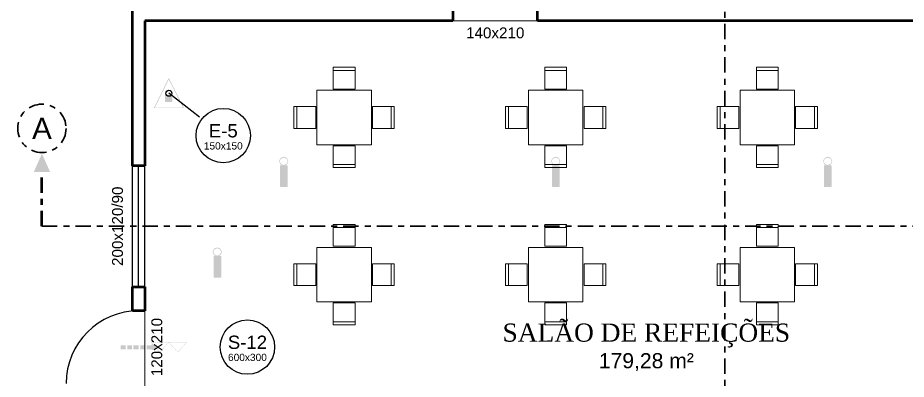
# Model space of a CAD drawing. Header units: metres. Extents: x -2 to 241, y -44 to 80.
# Drawn here: x -1.9 to 12.8, y 5.07 to 11.05 of the extents above; entities that cross this region are included whole.
import ezdxf
from ezdxf.enums import TextEntityAlignment as Align

# ---------------------------------------------------------------- set-up
doc = ezdxf.new("R2010")
doc.units = ezdxf.units.M
doc.header["$LTSCALE"] = 0.1
doc.linetypes.add('DASHDOT', pattern=[3.556, 2.54, -0.508, 0, -0.508])
for name, color, linetype, lineweight in [('AMBIENTES', 8, 'Continuous', 13), ('CORTES', 7, 'DASHDOT', 30), ('ILUMINACAO', 5, 'Continuous', 25), ('INC_EXT', 1, 'Continuous', 25), ('JANELAS', 7, 'Continuous', 25), ('MOBILIARIO', 7, 'Continuous', 13), ('PAREDE', 7, 'Continuous', 50), ('PASSIVOS', 30, 'Continuous', 25), ('PORTAS', 7, 'Continuous', 25), ('ROTAS', 3, 'Continuous', 35), ('ROTULOS', 7, 'Continuous', 13), ('SINAL_EQUIPAMENTOS', 1, 'Continuous', 25), ('SINALIZACAO', 3, 'Continuous', 25), ('TEXTOS', 7, 'Continuous', 13)]:
    doc.layers.add(name, color=color, linetype=linetype, lineweight=lineweight)
doc.styles.add('COSCIP-AMBIENTE', font='times.ttf')
doc.styles.add('COSCIP-TEXTO', font='arial.ttf')

# ---------------------------------------------------------------- blocks, each defined once
blk = doc.blocks.new('EXTINTOR_PQS_ABC')
h = blk.add_hatch(color=256)
h.dxf.hatch_style = 1
h.paths.add_polyline_path([(-0.0118, 0.4919), (0.0099, 0.4919), (0.0123, 0.4772), (0.0195, 0.4723), (0.0212, 0.4567), (0.0293, 0.4527), (0.0312, 0.438), (0.0394, 0.4331), (0.0421, 0.4184), (0.0491, 0.4136), (0.0512, 0.3989), (0.0586, 0.394), (0.0603, 0.3776), (0.0677, 0.3755), (0.0701, 0.3597), (0.0785, 0.3548), (0.0813, 0.3401), (0.0882, 0.3352), (0.0902, 0.3206), (0.0978, 0.3157), (0.0995, 0.2991), (0.1068, 0.2973), (0.11, 0.2814), (0.1177, 0.2765), (0.1204, 0.2618), (0.1274, 0.2569), (0.1293, 0.2423), (0.1369, 0.2374), (0.1386, 0.221), (0.1469, 0.2178), (0.1493, 0.2031), (0.1558, 0.2), (0.1595, 0.1835), (0.1665, 0.1786), (0.1681, 0.164), (0.1761, 0.1591), (0.1778, 0.1419), (0.1861, 0.1395), (0.1886, 0.1248), (0.1949, 0.1217), (0.1987, 0.1052), (0.2056, 0.1003), (0.2074, 0.0856), (0.2153, 0.0808), (0.2169, 0.0655), (0.2253, 0.0612), (0.2281, 0.0465), (0.2351, 0.0416), (0.2377, 0.0269), (0.2447, 0.022), (0.2463, 0.0068), (0.2536, 0.0042), (0.2561, -0.0065), (0.2621, -0.0098), (0.2659, -0.0229), (0.2732, -0.0256), (0.2757, -0.0426), (0.2823, -0.0465), (0.2854, -0.0627), (0.2928, -0.0706), (0.2952, -0.0822), (0.302, -0.0856), (0.305, -0.1011), (0.3124, -0.1037), (0.3148, -0.1209), (0.3216, -0.1248), (0.324, -0.1395), (0.3334, -0.1517), (0.3344, -0.1603), (0.3415, -0.164), (0.3442, -0.1794), (0.3515, -0.1823), (0.3535, -0.1982), (0.3603, -0.2031), (0.3637, -0.2195), (0.3726, -0.23), (0.3735, -0.2385), (0.3809, -0.2416), (0.3833, -0.2577), (0.3907, -0.2606), (0.3927, -0.2765), (0.3993, -0.2814), (0.4052, -0.3034), (0.4118, -0.3083), (0.4127, -0.3166), (0.42, -0.3199), (0.4225, -0.336), (0.4298, -0.3392), (0.4323, -0.356), (0.4383, -0.3597), (0.4413, -0.3744), (0.4445, -0.3818), (0.451, -0.3866), (0.4518, -0.3949), (0.4592, -0.3977), (0.4613, -0.4136), (0.469, -0.4179), (0.4714, -0.4344), (0.4769, -0.438), (0.4812, -0.4544), (0.4867, -0.4576), (0.4902, -0.4649), (0.491, -0.4731), (0.4983, -0.4756), (0.5, -0.4919), (-0.5, -0.4919), (-0.4976, -0.4748), (-0.4896, -0.4723), (-0.4858, -0.4576), (-0.4799, -0.4527), (-0.4767, -0.438), (-0.4707, -0.4345), (-0.4682, -0.4237), (-0.462, -0.4209), (-0.4585, -0.4042), (-0.4524, -0.4013), (-0.4499, -0.3866), (-0.4462, -0.3785), (-0.4413, -0.3759), (-0.437, -0.3597), (-0.4315, -0.3563), (-0.4291, -0.3455), (-0.4225, -0.3426), (-0.4204, -0.3279), (-0.4138, -0.323), (-0.4108, -0.3083), (-0.4071, -0.2999), (-0.4022, -0.2975), (-0.3982, -0.2814), (-0.3924, -0.278), (-0.3899, -0.2672), (-0.3834, -0.2643), (-0.3813, -0.2496), (-0.3753, -0.2452), (-0.3723, -0.2374), (-0.3704, -0.2218), (-0.363, -0.2185), (-0.3606, -0.2022), (-0.3532, -0.1992), (-0.3508, -0.1878), (-0.3428, -0.1786), (-0.3402, -0.164), (-0.3337, -0.1601), (-0.3312, -0.1432), (-0.3239, -0.1402), (-0.3214, -0.1244), (-0.3141, -0.121), (-0.3096, -0.1052), (-0.3037, -0.1003), (-0.3005, -0.0856), (-0.2945, -0.0818), (-0.2921, -0.0649), (-0.2847, -0.062), (-0.2822, -0.0465), (-0.2749, -0.043), (-0.2739, -0.0343), (-0.2651, -0.0236), (-0.262, -0.0098), (-0.2554, -0.0059), (-0.2536, 0.0122), (-0.2465, 0.0147), (-0.2431, 0.0326), (-0.2357, 0.0343), (-0.2337, 0.0514), (-0.226, 0.0538), (-0.224, 0.071), (-0.217, 0.0734), (-0.2144, 0.0905), (-0.2074, 0.093), (-0.2046, 0.1101), (-0.1965, 0.1126), (-0.1945, 0.1297), (-0.1868, 0.132), (-0.1848, 0.1493), (-0.1779, 0.1517), (-0.1753, 0.1688), (-0.1677, 0.1713), (-0.1648, 0.1891), (-0.1573, 0.1909), (-0.1553, 0.208), (-0.1477, 0.2104), (-0.1457, 0.2276), (-0.1388, 0.23), (-0.1365, 0.2472), (-0.1306, 0.2514), (-0.1257, 0.2686), (-0.1186, 0.2716), (-0.1168, 0.2863), (-0.1093, 0.2912), (-0.1072, 0.3059), (-0.1012, 0.3109), (-0.0963, 0.3277), (-0.0908, 0.3304), (-0.0877, 0.345), (-0.0796, 0.3499), (-0.0777, 0.3646), (-0.0707, 0.3695), (-0.0681, 0.3842), (-0.062, 0.3892), (-0.0571, 0.4059), (-0.0515, 0.4087), (-0.0485, 0.4233), (-0.0404, 0.4282), (-0.0385, 0.4429), (-0.0312, 0.4478), (-0.029, 0.4625), (-0.0254, 0.4698), (-0.0204, 0.473), (-0.018, 0.4841), (-0.0119, 0.487)])
h.paths.add_polyline_path([(-0.0082, 0.4529), (-0.0105, 0.4356), (-0.018, 0.4335), (-0.0201, 0.416), (-0.0278, 0.4126), (-0.0296, 0.3964), (-0.0369, 0.394), (-0.04, 0.3762), (-0.0475, 0.3744), (-0.0495, 0.3573), (-0.0571, 0.3549), (-0.0592, 0.3377), (-0.0663, 0.3352), (-0.0687, 0.3181), (-0.0763, 0.3157), (-0.0787, 0.2985), (-0.0868, 0.2961), (-0.0888, 0.279), (-0.0963, 0.2767), (-0.0983, 0.2594), (-0.1055, 0.2569), (-0.1078, 0.2398), (-0.1136, 0.2374), (-0.1171, 0.2202), (-0.1255, 0.2153), (-0.1272, 0.2007), (-0.1344, 0.1958), (-0.1368, 0.1811), (-0.1429, 0.1762), (-0.1464, 0.1615), (-0.1535, 0.1566), (-0.1575, 0.1402), (-0.1647, 0.137), (-0.1664, 0.1224), (-0.1738, 0.1175), (-0.1759, 0.1028), (-0.1822, 0.0979), (-0.1868, 0.0812), (-0.193, 0.0783), (-0.1955, 0.0636), (-0.2037, 0.0587), (-0.2055, 0.044), (-0.2124, 0.0392), (-0.215, 0.0245), (-0.2213, 0.0196), (-0.2247, 0.0049), (-0.2323, 0), (-0.2358, -0.0192), (-0.2431, -0.0233), (-0.2456, -0.0392), (-0.2532, -0.044), (-0.2554, -0.0612), (-0.2627, -0.063), (-0.2651, -0.0797), (-0.2725, -0.0821), (-0.2768, -0.0979), (-0.2828, -0.1028), (-0.2848, -0.1175), (-0.2921, -0.1217), (-0.2945, -0.1392), (-0.3018, -0.1413), (-0.3043, -0.1575), (-0.3116, -0.1605), (-0.3148, -0.1762), (-0.3219, -0.1811), (-0.3239, -0.1969), (-0.3312, -0.2001), (-0.3337, -0.2176), (-0.341, -0.2196), (-0.3434, -0.2354), (-0.3508, -0.2386), (-0.3531, -0.2569), (-0.3606, -0.2593), (-0.3624, -0.2765), (-0.369, -0.279), (-0.3728, -0.2973), (-0.3792, -0.2985), (-0.3819, -0.3157), (-0.39, -0.3181), (-0.392, -0.3352), (-0.3993, -0.3377), (-0.4015, -0.3548), (-0.408, -0.3573), (-0.412, -0.3756), (-0.4193, -0.3785), (-0.4211, -0.394), (-0.4292, -0.3964), (-0.4311, -0.4136), (-0.4385, -0.416), (-0.4407, -0.4331), (-0.4473, -0.4356), (-0.4511, -0.4539), (-0.4585, -0.4566), (-0.4598, -0.4723), (-0.456, -0.4746), (0.4592, -0.4743), (0.4614, -0.4698), (0.4592, -0.4539), (0.4539, -0.4503), (0.4494, -0.4343), (0.4424, -0.4307), (0.4396, -0.4152), (0.4323, -0.4132), (0.4301, -0.3964), (0.4225, -0.3928), (0.4205, -0.3768), (0.4137, -0.372), (0.4102, -0.3562), (0.4029, -0.3534), (0.4005, -0.3371), (0.3931, -0.3351), (0.3907, -0.3175), (0.3833, -0.3139), (0.3814, -0.2985), (0.3752, -0.2936), (0.3711, -0.2779), (0.3637, -0.275), (0.3613, -0.2587), (0.354, -0.2568), (0.3515, -0.2391), (0.3442, -0.235), (0.3422, -0.2202), (0.3354, -0.2153), (0.3319, -0.1998), (0.3246, -0.1976), (0.3221, -0.1805), (0.3148, -0.1785), (0.3124, -0.1609), (0.305, -0.1567), (0.3031, -0.1419), (0.296, -0.137), (0.2928, -0.1215), (0.2854, -0.1193), (0.283, -0.1022), (0.2757, -0.1002), (0.2735, -0.0832), (0.2667, -0.0783), (0.2634, -0.0623), (0.2571, -0.0587), (0.2536, -0.0433), (0.2463, -0.0414), (0.2441, -0.0245), (0.2365, -0.0218), (0.2341, -0.007), (0.2263, -0.0049), (0.2243, 0.0122), (0.2162, 0.0147), (0.2132, 0.0318), (0.2062, 0.0343), (0.2031, 0.0514), (0.1966, 0.0538), (0.1942, 0.071), (0.1871, 0.0734), (0.1851, 0.0905), (0.1778, 0.092), (0.174, 0.1101), (0.1671, 0.1126), (0.1639, 0.1297), (0.1575, 0.1321), (0.1558, 0.149), (0.148, 0.1517), (0.1459, 0.1688), (0.1378, 0.1713), (0.136, 0.186), (0.1279, 0.1909), (0.1247, 0.208), (0.1183, 0.2104), (0.1166, 0.2267), (0.1087, 0.23), (0.1062, 0.2472), (0.0986, 0.2496), (0.0968, 0.2643), (0.0888, 0.2692), (0.0858, 0.2863), (0.0792, 0.2888), (0.0775, 0.3059), (0.0701, 0.3076), (0.0677, 0.3244), (0.0594, 0.3279), (0.0575, 0.3426), (0.0496, 0.3475), (0.0465, 0.3646), (0.0401, 0.3671), (0.0383, 0.3837), (0.0303, 0.3866), (0.0285, 0.4019), (0.0212, 0.4049), (0.017, 0.4233), (0.0105, 0.4258), (0.0077, 0.4429), (0.0016, 0.4442), (-0.0009, 0.4533)], flags=16)
h.paths.add_polyline_path([(-0.1254, -0.044), (0.1082, -0.044), (0.1093, -0.0523), (0.1152, -0.0563), (0.116, -0.0661), (0.116, -0.2643), (0.1147, -0.2741), (0.1082, -0.279), (0.1069, -0.2863), (-0.1134, -0.2869), (-0.1169, -0.2863), (-0.1183, -0.2811), (-0.1257, -0.2787), (-0.1272, -0.0563)])
blk = doc.blocks.new('BARRA_ANTIPANICO')
h = blk.add_hatch(color=256)
h.dxf.hatch_style = 1
h.paths.add_polyline_path([(-0.4913, 0.1424), (-0.0175, 0.1425), (-0.0131, 0.1424), (-0.0126, 0.1405), (-0.0099, 0.1404), (0.0063, 0.1405), (0.0067, 0.1424), (0.0084, 0.1425), (0.4802, 0.1425), (0.4856, 0.1424), (0.4861, 0.1405), (0.4888, 0.1404), (0.4907, 0.1405), (0.4917, 0.143), (0.4946, 0.1432), (0.4958, 0.1424), (0.4963, 0.1395), (0.4997, 0.1386), (0.5, 0.1367), (0.4994, 0.1347), (0.4965, 0.1343), (0.4955, 0.1295), (0.4916, 0.129), (0.4907, 0.1244), (0.4875, 0.1242), (0.4867, 0.1203), (0.4829, 0.1194), (0.4819, 0.1156), (0.4781, 0.1146), (0.4771, 0.1108), (0.4727, 0.1088), (0.4711, 0.1021), (0.4679, 0.1002), (0.4668, 0.0966), (0.4632, 0.0954), (0.462, 0.0916), (0.4585, 0.0906), (0.4578, 0.0868), (0.4543, 0.0863), (0.4533, 0.0818), (0.4495, 0.0814), (0.4488, 0.0772), (0.4447, 0.0766), (0.444, 0.0724), (0.4399, 0.0717), (0.4393, 0.0676), (0.436, 0.0666), (0.4351, 0.0622), (0.4317, 0.0619), (0.431, 0.058), (0.4268, 0.0571), (0.4262, 0.0532), (0.4223, 0.0523), (0.4215, 0.0484), (0.4179, 0.0474), (0.415, 0.0398), (0.4131, 0.0397), (0.4104, 0.0369), (0.4104, 0.035), (0.4083, 0.0348), (0.4065, 0.0331), (0.4057, 0.0302), (0.4028, 0.0283), (0.4021, 0.0244), (0.3987, 0.024), (0.3978, 0.0197), (0.3939, 0.0191), (0.3929, 0.0147), (0.3891, 0.0143), (0.3881, 0.0099), (0.3843, 0.0094), (0.3837, 0.0053), (0.3795, 0.0044), (0.3785, -0.0001), (0.3747, -0.0005), (0.3743, -0.0043), (0.3709, -0.0053), (0.3705, -0.0091), (0.3665, -0.0101), (0.3651, -0.0148), (0.3622, -0.0153), (0.3603, -0.0187), (0.3572, -0.0197), (0.3572, -0.0216), (0.3555, -0.0237), (0.3526, -0.0245), (0.3502, -0.0312), (0.3463, -0.0331), (0.3456, -0.0369), (0.3416, -0.0379), (0.3412, -0.0417), (0.3378, -0.0427), (0.3373, -0.0466), (0.333, -0.0475), (0.3325, -0.0515), (0.3287, -0.052), (0.3277, -0.0566), (0.3239, -0.057), (0.3234, -0.0609), (0.3191, -0.0618), (0.3181, -0.0662), (0.3142, -0.0667), (0.3139, -0.0705), (0.3105, -0.072), (0.3102, -0.0753), (0.3061, -0.0772), (0.3047, -0.081), (0.3013, -0.082), (0.2999, -0.0858), (0.2966, -0.0868), (0.2946, -0.0935), (0.2907, -0.0954), (0.2901, -0.0993), (0.2859, -0.1002), (0.2854, -0.1041), (0.2812, -0.105), (0.2807, -0.1089), (0.2774, -0.1098), (0.2769, -0.1139), (0.2731, -0.1143), (0.2724, -0.1184), (0.2683, -0.1192), (0.2677, -0.1232), (0.2635, -0.124), (0.2629, -0.128), (0.2587, -0.1289), (0.2577, -0.1335), (0.2544, -0.1338), (0.2536, -0.1376), (0.25, -0.1386), (0.2489, -0.1424), (0.2462, -0.1432), (0.2404, -0.1429), (0.2392, -0.1386), (0.2351, -0.1376), (0.2347, -0.1338), (0.2304, -0.1328), (0.2299, -0.1287), (0.2261, -0.1283), (0.2251, -0.1239), (0.2213, -0.1235), (0.2203, -0.119), (0.2163, -0.1184), (0.2159, -0.1146), (0.2126, -0.1132), (0.2123, -0.1098), (0.2088, -0.1088), (0.2076, -0.105), (0.2032, -0.1031), (0.2028, -0.1002), (0.2011, -0.0984), (0.1991, -0.0983), (0.1971, -0.0916), (0.1927, -0.0897), (0.1917, -0.0858), (0.1879, -0.0849), (0.187, -0.081), (0.1839, -0.0808), (0.183, -0.0762), (0.1796, -0.0753), (0.1793, -0.0715), (0.1752, -0.0709), (0.1745, -0.0667), (0.1704, -0.066), (0.1695, -0.0616), (0.1656, -0.0611), (0.1647, -0.0566), (0.1611, -0.0561), (0.1605, -0.0523), (0.1565, -0.0513), (0.1557, -0.0475), (0.1513, -0.0458), (0.1495, -0.0388), (0.1466, -0.0369), (0.1462, -0.034), (0.1418, -0.0321), (0.1407, -0.0286), (0.1378, -0.0282), (0.1359, -0.0236), (0.133, -0.0233), (0.1321, -0.0187), (0.1282, -0.0183), (0.1273, -0.0148), (0.123, -0.0139), (0.1225, -0.01), (0.1187, -0.0096), (0.1179, -0.0053), (0.1147, -0.0043), (0.1143, -0.0005), (0.11, 0.0004), (0.1096, 0.0043), (0.1052, 0.0053), (0.1048, 0.0091), (0.1004, 0.0106), (0.0986, 0.0177), (0.0956, 0.0186), (0.094, 0.0206), (0.094, 0.0225), (0.0918, 0.0228), (0.0899, 0.0244), (0.0889, 0.0276), (0.086, 0.0283), (0.085, 0.0321), (0.0816, 0.034), (0.0813, 0.0378), (0.0768, 0.0388), (0.0765, 0.0427), (0.0726, 0.043), (0.0717, 0.0475), (0.0678, 0.0479), (0.0671, 0.0523), (0.063, 0.053), (0.0621, 0.0574), (0.058, 0.058), (0.0573, 0.0622), (0.0533, 0.0628), (0.0529, 0.0666), (0.0496, 0.0676), (0.0486, 0.0722), (0.0458, 0.073), (0.0439, 0.0771), (0.0407, 0.0782), (0.0407, 0.0801), (0.0391, 0.0818), (0.0358, 0.0829), (0.0333, 0.0906), (0.0304, 0.0908), (0.0289, 0.0954), (0.0249, 0.0964), (0.0241, 0.1002), (0.0208, 0.1004), (0.0199, 0.1046), (0.0165, 0.106), (0.016, 0.11), (0.0122, 0.1104), (0.0115, 0.1146), (0.0074, 0.1152), (0.0067, 0.1194), (0.0026, 0.12), (0.002, 0.1242), (-0.0025, 0.1251), (-0.0028, 0.128), (-0.0041, 0.129), (-0.007, 0.1282), (-0.0079, 0.1244), (-0.0118, 0.1233), (-0.0119, 0.1203), (-0.0152, 0.1184), (-0.0166, 0.1146), (-0.0197, 0.1136), (-0.0223, 0.1069), (-0.0242, 0.1069), (-0.026, 0.105), (-0.0271, 0.1015), (-0.0306, 0.1002), (-0.0315, 0.0964), (-0.0353, 0.0954), (-0.0357, 0.0916), (-0.0396, 0.0911), (-0.0405, 0.0867), (-0.0447, 0.0858), (-0.0451, 0.082), (-0.0485, 0.081), (-0.0492, 0.0768), (-0.053, 0.0764), (-0.0535, 0.0724), (-0.0578, 0.0715), (-0.0582, 0.0676), (-0.0626, 0.0667), (-0.063, 0.0628), (-0.067, 0.0619), (-0.0676, 0.058), (-0.0712, 0.057), (-0.0723, 0.0532), (-0.0765, 0.0513), (-0.077, 0.0484), (-0.0801, 0.0465), (-0.0824, 0.0398), (-0.0863, 0.0379), (-0.0866, 0.0348), (-0.0904, 0.0337), (-0.0919, 0.0292), (-0.0958, 0.0283), (-0.0962, 0.0244), (-0.1005, 0.0235), (-0.101, 0.0195), (-0.1051, 0.0187), (-0.1058, 0.0145), (-0.1098, 0.0139), (-0.1102, 0.0101), (-0.1136, 0.0091), (-0.1144, 0.0048), (-0.1182, 0.0044), (-0.1192, -0.0001), (-0.1227, -0.0005), (-0.124, -0.0051), (-0.127, -0.0053), (-0.128, -0.0091), (-0.1316, -0.0101), (-0.1328, -0.0139), (-0.137, -0.0158), (-0.1391, -0.0216), (-0.1422, -0.0227), (-0.1432, -0.0266), (-0.1467, -0.0283), (-0.147, -0.0315), (-0.1514, -0.0331), (-0.1518, -0.0369), (-0.1556, -0.0374), (-0.1566, -0.0419), (-0.1604, -0.0423), (-0.1611, -0.0465), (-0.1652, -0.0472), (-0.1662, -0.0516), (-0.1702, -0.0523), (-0.171, -0.0567), (-0.1748, -0.0572), (-0.1751, -0.0609), (-0.1786, -0.0623), (-0.1789, -0.0657), (-0.1828, -0.0667), (-0.1837, -0.0705), (-0.1881, -0.0724), (-0.19, -0.0791), (-0.1921, -0.0793), (-0.1945, -0.082), (-0.1945, -0.0839), (-0.1986, -0.0858), (-0.1997, -0.0892), (-0.2026, -0.0898), (-0.2037, -0.0945), (-0.2074, -0.0949), (-0.2084, -0.0994), (-0.2116, -0.1002), (-0.212, -0.1041), (-0.216, -0.1046), (-0.217, -0.1091), (-0.221, -0.1098), (-0.2218, -0.1142), (-0.2256, -0.1146), (-0.2266, -0.119), (-0.2304, -0.1194), (-0.2308, -0.1232), (-0.2352, -0.1242), (-0.2355, -0.128), (-0.2387, -0.1299), (-0.24, -0.1339), (-0.2429, -0.1347), (-0.2437, -0.1376), (-0.2458, -0.1386), (-0.2534, -0.1384), (-0.2553, -0.1367), (-0.2554, -0.1347), (-0.2573, -0.1347), (-0.2592, -0.1328), (-0.2599, -0.1299), (-0.2621, -0.1297), (-0.2639, -0.128), (-0.2649, -0.1242), (-0.2685, -0.1232), (-0.2688, -0.1198), (-0.2723, -0.1184), (-0.2726, -0.1148), (-0.2765, -0.1143), (-0.2774, -0.1099), (-0.2812, -0.1095), (-0.2822, -0.105), (-0.286, -0.1046), (-0.287, -0.1), (-0.2908, -0.0995), (-0.2914, -0.0954), (-0.2956, -0.0946), (-0.2966, -0.0902), (-0.3005, -0.0897), (-0.301, -0.0858), (-0.3044, -0.0849), (-0.3052, -0.0805), (-0.3087, -0.0801), (-0.31, -0.0755), (-0.3129, -0.0748), (-0.314, -0.0715), (-0.3158, -0.0699), (-0.3177, -0.0699), (-0.3188, -0.0667), (-0.3206, -0.065), (-0.3225, -0.065), (-0.3228, -0.0628), (-0.3254, -0.0602), (-0.3275, -0.0599), (-0.3297, -0.0532), (-0.333, -0.0522), (-0.334, -0.048), (-0.3375, -0.0465), (-0.3378, -0.043), (-0.3417, -0.0424), (-0.3426, -0.0381), (-0.3465, -0.0375), (-0.3474, -0.0331), (-0.3513, -0.0327), (-0.3522, -0.0282), (-0.356, -0.0278), (-0.357, -0.0232), (-0.3608, -0.0228), (-0.3615, -0.0187), (-0.3656, -0.018), (-0.3662, -0.0149), (-0.3697, -0.0139), (-0.3701, -0.0101), (-0.3743, -0.0093), (-0.3752, -0.0047), (-0.3782, -0.0043), (-0.38, 0.0003), (-0.3829, 0.001), (-0.384, 0.0043), (-0.388, 0.0062), (-0.3888, 0.0091), (-0.393, 0.011), (-0.3936, 0.0139), (-0.3954, 0.0158), (-0.3973, 0.0158), (-0.3992, 0.0225), (-0.4028, 0.0244), (-0.403, 0.0276), (-0.4076, 0.0292), (-0.4085, 0.0331), (-0.4117, 0.0333), (-0.4132, 0.0379), (-0.4165, 0.0381), (-0.4177, 0.0427), (-0.4213, 0.043), (-0.4221, 0.0475), (-0.4264, 0.0484), (-0.427, 0.0525), (-0.4312, 0.0532), (-0.4316, 0.0571), (-0.435, 0.058), (-0.4354, 0.0619), (-0.4398, 0.0628), (-0.4402, 0.0666), (-0.4443, 0.0674), (-0.4452, 0.072), (-0.4491, 0.0729), (-0.4494, 0.0762), (-0.4539, 0.0777), (-0.4542, 0.081), (-0.4587, 0.0826), (-0.459, 0.0858), (-0.4635, 0.0873), (-0.4638, 0.0906), (-0.4667, 0.0925), (-0.4692, 0.1001), (-0.4721, 0.1003), (-0.4732, 0.104), (-0.4769, 0.1051), (-0.4788, 0.1097), (-0.4817, 0.11), (-0.4836, 0.1146), (-0.4865, 0.1148), (-0.4876, 0.1194), (-0.4913, 0.1198), (-0.4922, 0.1243), (-0.4965, 0.1251), (-0.4968, 0.129), (-0.4999, 0.1299), (-0.5, 0.1386), (-0.4914, 0.1405)])
h.paths.add_polyline_path([(0.0132, 0.1328), (0.011, 0.129), (0.0109, 0.1261), (0.0132, 0.1234), (0.0151, 0.1234), (0.0153, 0.1213), (0.019, 0.1184), (0.0213, 0.1117), (0.0254, 0.1098), (0.0256, 0.1066), (0.0295, 0.1057), (0.0304, 0.1016), (0.0349, 0.1002), (0.0352, 0.0967), (0.0396, 0.0954), (0.04, 0.0915), (0.0442, 0.0906), (0.0448, 0.0865), (0.0489, 0.0858), (0.0493, 0.082), (0.0528, 0.081), (0.0534, 0.0769), (0.0573, 0.0764), (0.0582, 0.0718), (0.0614, 0.0714), (0.0624, 0.0676), (0.0662, 0.0666), (0.0672, 0.0628), (0.0717, 0.0611), (0.0736, 0.054), (0.0755, 0.054), (0.0773, 0.0523), (0.0784, 0.0486), (0.0821, 0.0475), (0.0822, 0.0446), (0.0859, 0.0427), (0.0869, 0.0388), (0.0899, 0.0386), (0.0908, 0.034), (0.0952, 0.0331), (0.0956, 0.0291), (0.0999, 0.0283), (0.1004, 0.0243), (0.1047, 0.0235), (0.1052, 0.0194), (0.1091, 0.019), (0.11, 0.0143), (0.1139, 0.0138), (0.1143, 0.0101), (0.1177, 0.0091), (0.1187, 0.0047), (0.1225, 0.0042), (0.1229, 0.0005), (0.1244, -0.0011), (0.1266, -0.0014), (0.1291, -0.0082), (0.1321, -0.009), (0.1338, -0.011), (0.1339, -0.013), (0.1369, -0.0139), (0.1388, -0.0176), (0.1417, -0.0179), (0.1426, -0.0225), (0.147, -0.0235), (0.1474, -0.0273), (0.1509, -0.0283), (0.1512, -0.0321), (0.1551, -0.0325), (0.1561, -0.0371), (0.1602, -0.0379), (0.1608, -0.0421), (0.1647, -0.0425), (0.1653, -0.0465), (0.1697, -0.0475), (0.1704, -0.0517), (0.1743, -0.0522), (0.1746, -0.0561), (0.1786, -0.058), (0.1792, -0.0609), (0.1824, -0.0628), (0.1824, -0.0647), (0.1839, -0.0665), (0.1872, -0.0676), (0.1892, -0.0743), (0.1933, -0.0762), (0.1935, -0.0794), (0.1973, -0.0803), (0.1988, -0.0849), (0.2028, -0.0858), (0.2035, -0.0897), (0.2074, -0.0906), (0.2078, -0.0947), (0.212, -0.0954), (0.2124, -0.0993), (0.2158, -0.1002), (0.2162, -0.1041), (0.2203, -0.1047), (0.2213, -0.1092), (0.2251, -0.1097), (0.2261, -0.1142), (0.2295, -0.1146), (0.2302, -0.1184), (0.2342, -0.1194), (0.235, -0.1232), (0.2395, -0.1251), (0.2413, -0.1319), (0.2462, -0.1324), (0.2477, -0.1319), (0.25, -0.1252), (0.252, -0.1251), (0.2537, -0.1232), (0.2544, -0.1204), (0.2585, -0.1184), (0.2596, -0.115), (0.2625, -0.1144), (0.2644, -0.1098), (0.2673, -0.1095), (0.2683, -0.105), (0.2721, -0.1045), (0.2731, -0.1), (0.2773, -0.0993), (0.2777, -0.0954), (0.2811, -0.0945), (0.2817, -0.0903), (0.2855, -0.0898), (0.286, -0.0858), (0.2903, -0.0849), (0.2913, -0.0805), (0.2951, -0.0801), (0.2961, -0.0757), (0.2999, -0.0753), (0.3002, -0.0715), (0.3047, -0.0695), (0.3048, -0.0667), (0.3066, -0.0648), (0.3085, -0.0648), (0.3086, -0.0628), (0.3124, -0.0599), (0.3124, -0.058), (0.3151, -0.0551), (0.3152, -0.0532), (0.3172, -0.0531), (0.3189, -0.0513), (0.3191, -0.0483), (0.3235, -0.0465), (0.3239, -0.0427), (0.3277, -0.0422), (0.3286, -0.0379), (0.3325, -0.0374), (0.3334, -0.0331), (0.3373, -0.0326), (0.338, -0.0283), (0.3413, -0.0273), (0.3416, -0.0235), (0.3459, -0.0226), (0.3469, -0.0182), (0.3507, -0.0178), (0.3517, -0.0143), (0.3555, -0.0139), (0.3565, -0.0093), (0.3594, -0.0091), (0.3613, -0.0044), (0.3642, -0.0041), (0.3652, -0.0005), (0.3695, 0.0014), (0.37, 0.0043), (0.3731, 0.0062), (0.3747, 0.0131), (0.3791, 0.0149), (0.3795, 0.0185), (0.3833, 0.0191), (0.3843, 0.0234), (0.3887, 0.0244), (0.3891, 0.0283), (0.3933, 0.0292), (0.3939, 0.0334), (0.3977, 0.0338), (0.3983, 0.0379), (0.4027, 0.0388), (0.4031, 0.0427), (0.4065, 0.0436), (0.4073, 0.0479), (0.4111, 0.0484), (0.4121, 0.053), (0.4153, 0.0532), (0.4169, 0.0578), (0.4199, 0.058), (0.4209, 0.0619), (0.4255, 0.0637), (0.4257, 0.0666), (0.4298, 0.0686), (0.4319, 0.0753), (0.4359, 0.0772), (0.4364, 0.0801), (0.4397, 0.082), (0.4409, 0.0857), (0.4444, 0.0868), (0.4452, 0.0906), (0.449, 0.0916), (0.4495, 0.0956), (0.4533, 0.0961), (0.454, 0.1002), (0.4581, 0.1009), (0.4588, 0.105), (0.4629, 0.1057), (0.4639, 0.1103), (0.4677, 0.1107), (0.4681, 0.1146), (0.4716, 0.1156), (0.4719, 0.1194), (0.4763, 0.1203), (0.4767, 0.1242), (0.481, 0.1251), (0.4813, 0.1261), (0.4802, 0.1329)], flags=16)
h.paths.add_polyline_path([(-0.4807, 0.1328), (-0.4811, 0.1309), (-0.4836, 0.1291), (-0.4855, 0.129), (-0.4857, 0.128), (-0.4855, 0.126), (-0.4836, 0.1259), (-0.4819, 0.1242), (-0.4811, 0.1203), (-0.4778, 0.1201), (-0.4768, 0.1156), (-0.4724, 0.1146), (-0.472, 0.1108), (-0.4677, 0.1098), (-0.4673, 0.106), (-0.4639, 0.105), (-0.4635, 0.1012), (-0.4596, 0.1007), (-0.4589, 0.0964), (-0.4548, 0.0957), (-0.4539, 0.0912), (-0.45, 0.0908), (-0.4491, 0.0864), (-0.4451, 0.0858), (-0.4443, 0.0816), (-0.4403, 0.081), (-0.4395, 0.0767), (-0.4358, 0.0762), (-0.4353, 0.0724), (-0.4324, 0.0705), (-0.4323, 0.0686), (-0.4309, 0.0668), (-0.4277, 0.0657), (-0.4277, 0.0638), (-0.4251, 0.061), (-0.4231, 0.0609), (-0.4231, 0.059), (-0.4203, 0.0562), (-0.4183, 0.0561), (-0.4158, 0.0494), (-0.4136, 0.0491), (-0.4119, 0.0475), (-0.4117, 0.0443), (-0.4071, 0.0427), (-0.4064, 0.0388), (-0.4023, 0.0379), (-0.4021, 0.0345), (-0.3985, 0.0331), (-0.3982, 0.0296), (-0.3938, 0.0283), (-0.3935, 0.0244), (-0.3896, 0.024), (-0.3887, 0.0194), (-0.3848, 0.019), (-0.3839, 0.0146), (-0.3797, 0.0139), (-0.3791, 0.0098), (-0.375, 0.0091), (-0.3743, 0.0049), (-0.3704, 0.0046), (-0.3699, 0.0005), (-0.3666, -0.0007), (-0.3656, -0.005), (-0.3625, -0.0053), (-0.3615, -0.0091), (-0.357, -0.0109), (-0.356, -0.0146), (-0.3531, -0.0149), (-0.3513, -0.0184), (-0.3484, -0.0187), (-0.3455, -0.0272), (-0.3426, -0.0275), (-0.3408, -0.0321), (-0.3371, -0.0331), (-0.3369, -0.036), (-0.3332, -0.0379), (-0.3322, -0.0417), (-0.3285, -0.0427), (-0.3276, -0.0465), (-0.3244, -0.0468), (-0.3234, -0.0514), (-0.3192, -0.0523), (-0.3186, -0.0563), (-0.3144, -0.0571), (-0.3139, -0.0611), (-0.3096, -0.0619), (-0.3091, -0.0659), (-0.3048, -0.0667), (-0.3045, -0.0705), (-0.3011, -0.0715), (-0.3004, -0.0758), (-0.2967, -0.0762), (-0.2962, -0.0801), (-0.292, -0.081), (-0.2914, -0.0849), (-0.2873, -0.0858), (-0.2866, -0.0897), (-0.2822, -0.0913), (-0.2819, -0.0945), (-0.2779, -0.0964), (-0.2758, -0.1031), (-0.2717, -0.105), (-0.2712, -0.1079), (-0.2679, -0.1098), (-0.2669, -0.1133), (-0.2631, -0.1146), (-0.2621, -0.1181), (-0.2592, -0.1185), (-0.2578, -0.1232), (-0.2544, -0.1236), (-0.2534, -0.128), (-0.2525, -0.1282), (-0.2448, -0.1277), (-0.2445, -0.1242), (-0.241, -0.1231), (-0.2399, -0.1194), (-0.2366, -0.1175), (-0.2361, -0.1146), (-0.232, -0.1127), (-0.23, -0.106), (-0.226, -0.1041), (-0.2256, -0.1005), (-0.2218, -0.0998), (-0.2208, -0.0956), (-0.217, -0.095), (-0.2161, -0.0906), (-0.2122, -0.0901), (-0.2115, -0.0858), (-0.2081, -0.0849), (-0.2078, -0.081), (-0.2036, -0.0803), (-0.203, -0.0762), (-0.1988, -0.0754), (-0.1978, -0.0708), (-0.1945, -0.0705), (-0.193, -0.0659), (-0.1901, -0.0656), (-0.189, -0.0619), (-0.1853, -0.0608), (-0.1842, -0.0571), (-0.1802, -0.0551), (-0.1785, -0.0484), (-0.1751, -0.0465), (-0.1748, -0.0435), (-0.171, -0.0424), (-0.1692, -0.0379), (-0.1662, -0.0376), (-0.1652, -0.033), (-0.1614, -0.0325), (-0.1604, -0.028), (-0.1563, -0.0273), (-0.1556, -0.0232), (-0.1518, -0.0228), (-0.1508, -0.0183), (-0.147, -0.0178), (-0.146, -0.0142), (-0.1432, -0.0135), (-0.1429, -0.0101), (-0.1384, -0.0086), (-0.1374, -0.0046), (-0.1336, -0.0038), (-0.1333, -0.0005), (-0.1292, 0.0014), (-0.1274, 0.0081), (-0.1232, 0.0101), (-0.1221, 0.0135), (-0.1192, 0.0141), (-0.1173, 0.0186), (-0.1144, 0.019), (-0.1135, 0.0235), (-0.1102, 0.0244), (-0.1096, 0.0285), (-0.1054, 0.0292), (-0.1048, 0.0333), (-0.101, 0.0337), (-0.1, 0.0382), (-0.0962, 0.0387), (-0.0952, 0.0432), (-0.0914, 0.0437), (-0.0904, 0.0481), (-0.0866, 0.0485), (-0.0856, 0.0529), (-0.0822, 0.0532), (-0.0816, 0.0571), (-0.0787, 0.059), (-0.0779, 0.0619), (-0.076, 0.0636), (-0.0739, 0.0638), (-0.0739, 0.0657), (-0.0712, 0.0684), (-0.0692, 0.0686), (-0.067, 0.0753), (-0.063, 0.0772), (-0.0626, 0.081), (-0.0588, 0.0815), (-0.0578, 0.0858), (-0.054, 0.0863), (-0.0531, 0.0906), (-0.0492, 0.0912), (-0.0485, 0.0954), (-0.0452, 0.0964), (-0.0448, 0.1002), (-0.0405, 0.1011), (-0.0401, 0.105), (-0.0357, 0.1059), (-0.0348, 0.1104), (-0.0314, 0.1108), (-0.03, 0.1154), (-0.0271, 0.1156), (-0.026, 0.1194), (-0.0223, 0.1205), (-0.0212, 0.1242), (-0.017, 0.1261), (-0.0175, 0.1298), (-0.0204, 0.1302), (-0.0223, 0.1328)], flags=16)
blk = doc.blocks.new('ROTA_DE_FUGA_FINAL')
h = blk.add_hatch(color=256)
h.dxf.hatch_style = 1
h.paths.add_polyline_path([(0.3528, 0.0804), (0.4379, 0.0807), (0.4388, 0.0738), (0.4458, 0.0729), (0.4463, 0.066), (0.4538, 0.0655), (0.4551, 0.0515), (0.4612, 0.0505), (0.4621, 0.0431), (0.4686, 0.0427), (0.4695, 0.0353), (0.477, 0.0348), (0.4783, 0.0208), (0.4844, 0.0199), (0.4853, 0.0125), (0.4928, 0.012), (0.4937, 0.0045), (0.5, 0.0032), (0.4996, -0.0033), (0.4938, -0.0043), (0.4928, -0.0174), (0.4919, -0.0182), (0.4853, -0.0186), (0.4844, -0.026), (0.4779, -0.0264), (0.477, -0.0347), (0.4705, -0.0349), (0.4695, -0.0358), (0.4686, -0.048), (0.4677, -0.0489), (0.4621, -0.0493), (0.4612, -0.0576), (0.4547, -0.058), (0.4537, -0.0654), (0.4472, -0.0656), (0.4463, -0.0665), (0.4454, -0.0787), (0.4445, -0.0796), (0.4361, -0.0807), (0.3775, -0.0798), (0.37, -0.0789), (0.3693, -0.074), (0.3682, -0.0733), (0.3542, -0.0729), (0.3527, -0.0721), (0.353, -0.0591), (0.3514, -0.0576), (0.2293, -0.0573), (0.2287, -0.0494), (0.2231, -0.0489), (0.2224, -0.048), (0.2223, -0.0405), (0.2224, 0.0413), (0.2231, 0.0428), (0.2278, 0.0428), (0.2286, 0.0497), (0.2306, 0.0504), (0.3612, 0.0506), (0.3623, 0.0515), (0.3623, 0.0562), (0.3609, 0.059), (0.3607, 0.0651), (0.3527, 0.0664)])
h.paths.add_polyline_path([(-0.1435, 0.0497), (-0.1339, 0.0504), (-0.0038, 0.05), (-0.0038, -0.0498), (-0.0106, -0.0508), (-0.0106, -0.0563), (-0.0131, -0.0576), (-0.1356, -0.0573), (-0.1364, -0.0508), (-0.1423, -0.0505), (-0.1437, -0.0489)])
h.paths.add_polyline_path([(-0.4998, 0.0497), (-0.491, 0.0504), (-0.3608, 0.0498), (-0.3608, -0.0495), (-0.3673, -0.0503), (-0.3675, -0.0563), (-0.3692, -0.0576), (-0.4984, -0.0571), (-0.5, -0.048)])
h.paths.add_polyline_path([(0.0431, 0.0497), (0.053, 0.0504), (0.1729, 0.0504), (0.1751, 0.0497), (0.1757, 0.0441), (0.1813, 0.0439), (0.1823, 0.0422), (0.182, -0.0489), (0.1748, -0.0495), (0.1744, -0.0563), (0.1729, -0.0576), (0.0437, -0.0573), (0.0429, -0.048)])
h.paths.add_polyline_path([(-0.3141, 0.0497), (-0.3041, 0.0504), (-0.1832, 0.0504), (-0.1815, 0.0497), (-0.1806, 0.0413), (-0.1806, -0.048), (-0.1818, -0.0508), (-0.182, -0.0573), (-0.3134, -0.0574), (-0.3143, -0.048)])
blk = doc.blocks.new('PONTO_ILUMINACAO_EMERGENCIA')
h = blk.add_hatch(color=256)
h.dxf.hatch_style = 1
h.paths.add_polyline_path([(-0.0047, 0.5), (0.005, 0.5), (0.0072, 0.4942), (0.0188, 0.4904), (0.0421, 0.4884), (0.0459, 0.4797), (0.077, 0.4757), (0.082, 0.4651), (0.1053, 0.4622), (0.1097, 0.4419), (0.1184, 0.439), (0.1206, 0.4179), (0.1322, 0.4157), (0.1344, 0.3924), (0.1414, 0.3866), (0.1452, 0.3779), (0.1484, 0.3547), (0.1556, 0.3518), (0.1555, 0.3425), (0.1487, 0.3401), (0.1431, 0.3111), (0.1346, 0.3052), (0.1326, 0.282), (0.121, 0.2791), (0.1187, 0.2587), (0.1089, 0.2558), (0.1078, 0.2442), (0.0857, 0.239), (0.0799, 0.2315), (0.0595, 0.2297), (0.0579, 0.2268), (0.0584, 0.221), (0.0624, 0.2194), (0.1177, 0.2184), (0.1206, 0.212), (0.1322, 0.2087), (0.1335, 0.2035), (0.1336, -0.4883), (0.1322, -0.4929), (0.1206, -0.4939), (0.1067, -0.4999), (-0.1032, -0.5), (-0.1043, -0.497), (-0.1178, -0.4952), (-0.1228, -0.4912), (-0.1228, 0.2064), (-0.118, 0.218), (-0.0713, 0.2192), (-0.0621, 0.221), (-0.0601, 0.2268), (-0.0916, 0.2329), (-0.0961, 0.2413), (-0.1076, 0.2442), (-0.1083, 0.2558), (-0.1207, 0.2614), (-0.1253, 0.2878), (-0.1335, 0.2936), (-0.1358, 0.3169), (-0.1445, 0.3198), (-0.1468, 0.3416), (-0.1498, 0.3457), (-0.1556, 0.3459), (-0.1556, 0.3488), (-0.1498, 0.3495), (-0.1476, 0.3547), (-0.1454, 0.3779), (-0.1421, 0.3866), (-0.1346, 0.3924), (-0.1329, 0.4157), (-0.1236, 0.4201), (-0.1207, 0.4412), (-0.112, 0.4429), (-0.109, 0.4506), (-0.0988, 0.4564), (-0.0945, 0.4634), (-0.0713, 0.4655), (-0.0684, 0.4771), (-0.0451, 0.479), (-0.0364, 0.4826), (-0.0306, 0.4897), (-0.0073, 0.4925)])
h.paths.add_polyline_path([(-0.0044, 0.4758), (-0.0073, 0.465), (-0.0322, 0.4622), (-0.0396, 0.4593), (-0.0451, 0.4522), (-0.0684, 0.4496), (-0.0713, 0.4416), (-0.093, 0.439), (-0.0971, 0.4186), (-0.1062, 0.4157), (-0.1091, 0.3906), (-0.1178, 0.3896), (-0.1191, 0.3866), (-0.125, 0.3547), (-0.1294, 0.353), (-0.1305, 0.3459), (-0.1226, 0.3401), (-0.1207, 0.3194), (-0.109, 0.3169), (-0.1067, 0.2936), (-0.0981, 0.2878), (-0.0945, 0.2686), (-0.0858, 0.2668), (-0.08, 0.2579), (-0.0623, 0.2558), (-0.0579, 0.2442), (-0.0335, 0.2416), (-0.0306, 0.2325), (0.0014, 0.2301), (0.0276, 0.2355), (0.0334, 0.2424), (0.056, 0.2442), (0.0585, 0.2558), (0.0799, 0.2583), (0.0857, 0.2664), (0.0944, 0.2682), (0.0974, 0.2791), (0.106, 0.2817), (0.108, 0.3052), (0.1149, 0.3082), (0.1218, 0.3372), (0.1322, 0.343), (0.1324, 0.3488), (0.1293, 0.3539), (0.1206, 0.3567), (0.1184, 0.3779), (0.1148, 0.3876), (0.1076, 0.3924), (0.105, 0.4157), (0.0967, 0.4186), (0.0944, 0.4391), (0.0828, 0.4404), (0.077, 0.4487), (0.0453, 0.4535), (0.0421, 0.4615), (0.0188, 0.4634), (0.0078, 0.468), (0.0043, 0.4762)], flags=16)
blk = doc.blocks.new('MOB_MESA_4_LUGARES_90X90')
for points in [[(-0.18, 0.47), (0.18, 0.47), (0.18, 0.83), (-0.18, 0.83)], [(-0.45, -0.45), (0.45, -0.45), (0.45, 0.45), (-0.45, 0.45)], [(-0.47, -0.18), (-0.47, 0.18), (-0.83, 0.18), (-0.83, -0.18)], [(0.47, 0.18), (0.47, -0.18), (0.83, -0.18), (0.83, 0.18)], [(0.18, -0.47), (-0.18, -0.47), (-0.18, -0.83), (0.18, -0.83)]]:
    blk.add_lwpolyline(points, close=True)
for points in [[(-0.18, 0.78), (0.18, 0.78)], [(-0.78, -0.18), (-0.78, 0.18)], [(0.78, 0.18), (0.78, -0.18)], [(0.18, -0.78), (-0.18, -0.78)]]:
    blk.add_lwpolyline(points)
blk = doc.blocks.new('PLACA_CHAMADA_S-12')
at = {"color": 3, "lineweight": 25}
blk.add_circle((0, 0), 0.45, dxfattribs=at)
at = {"color": 3, "style": 'COSCIP-TEXTO'}
for tag, height, p in [('CODIGO', 0.22, (0, 0.08)), ('DIMENSAO', 0.12, (0, -0.17))]:
    blk.add_attdef(tag, text='', height=height, dxfattribs=at).set_placement(p, align=Align.MIDDLE_CENTER)
blk = doc.blocks.new('PLACA_CHAMADA_E-5')
at = {"color": 1, "lineweight": 25}
blk.add_circle((0, 0), 0.45, dxfattribs=at)
at = {"color": 1, "style": 'COSCIP-TEXTO'}
for tag, height, p in [('CODIGO', 0.22, (0, 0.08)), ('DIMENSAO', 0.12, (0, -0.17))]:
    blk.add_attdef(tag, text='', height=height, dxfattribs=at).set_placement(p, align=Align.MIDDLE_CENTER)

msp = doc.modelspace()

# ---------------------------------------------------------------- hatches: boundary and pattern name
at = {"layer": 'CORTES'}
h = msp.add_hatch(color=7, dxfattribs=at)
h.dxf.hatch_style = 1
h.paths.add_polyline_path([(-1.5, 8.8), (-1.365, 8.5), (-1.635, 8.5)])

# ---------------------------------------------------------------- linework, layer by layer
at = {"layer": 'AMBIENTES'}
msp.add_lwpolyline([(16.8, 0.2), (16.8, 11), (0.2, 11), (0.2, 0.2)], close=True, dxfattribs=at)
at = {"layer": 'CORTES'}
for p, q in [((9.8, -2.6), (9.8, 20)), ((-1.5, 7.6), (29, 7.6))]:
    msp.add_line(p, q, dxfattribs=at)
at = {"layer": 'CORTES', "lineweight": 50}
msp.add_line((-1.5, 7.6), (-1.5, 8.5), dxfattribs=at)
at = {"layer": 'CORTES', "lineweight": 30}
msp.add_circle((-1.5, 9.22), 0.4, dxfattribs=at)
at = {"layer": 'JANELAS'}
for p, q in [((0, 6.6), (0, 8.6)), ((0.1, 6.6), (0.1, 8.6)), ((0.2, 6.6), (0.2, 8.6))]:
    msp.add_line(p, q, dxfattribs=at)
at = {"layer": 'PAREDE'}
for p, q in [((0, 11), (0, 11.2)), ((5.3, 11.2), (5.3, 11)), ((6.7, 11), (6.7, 11.2)), ((0, 10.52), (0, 11)), ((0.664, 11), (0.2, 11)), ((0.2, 11), (0.2, 10.52)), ((1.127, 11), (0.664, 11)), ((1.591, 11), (1.127, 11)), ((2.055, 11), (1.591, 11)), ((2.518, 11), (2.055, 11)), ((2.982, 11), (2.518, 11)), ((3.445, 11), (2.982, 11)), ((3.909, 11), (3.445, 11)), ((4.373, 11), (3.909, 11)), ((4.836, 11), (4.373, 11)), ((5.3, 11), (4.836, 11)), ((7.192, 11), (6.7, 11)), ((7.683, 11), (7.192, 11)), ((8.175, 11), (7.683, 11)), ((8.667, 11), (8.175, 11)), ((9.158, 11), (8.667, 11)), ((9.65, 11), (9.158, 11)), ((10.142, 11), (9.65, 11)), ((10.633, 11), (10.142, 11)), ((11.125, 11), (10.633, 11)), ((11.617, 11), (11.125, 11)), ((12.108, 11), (11.617, 11)), ((12.6, 11), (12.108, 11)), ((12.8, 11), (12.6, 11)), ((13.244, 11), (12.8, 11)), ((0, 10.04), (0, 10.52)), ((0.2, 10.52), (0.2, 10.04)), ((0, 9.56), (0, 10.04)), ((0.2, 10.04), (0.2, 9.56)), ((0, 9.08), (0, 9.56)), ((0.2, 9.56), (0.2, 9.08)), ((0, 8.6), (0, 9.08)), ((0.2, 9.08), (0.2, 8.6)), ((0.2, 8.6), (0, 8.6)), ((0, 6.6), (0.2, 6.6)), ((0, 6.2), (0, 6.6)), ((0.2, 6.6), (0.2, 6.2)), ((0.2, 6.2), (0, 6.2))]:
    msp.add_line(p, q, dxfattribs=at)
at = {"layer": 'PORTAS'}
msp.add_arc((0.1, 5), 1.2, 90, 180, dxfattribs=at)
at = {"layer": 'SINAL_EQUIPAMENTOS', "color": 1}
msp.add_line((1.105, 9.407), (0.6, 9.8), dxfattribs=at)
msp.add_circle((0.6, 9.8), 0.05, dxfattribs=at)

# ---------------------------------------------------------------- block references
at = {"layer": 'ILUMINACAO', "xscale": 0.5, "yscale": 0.5, "zscale": 0.5}
for p in [(2.5, 8.5), (7, 8.5), (11.5, 8.5), (1.4, 7)]:
    msp.add_blockref('PONTO_ILUMINACAO_EMERGENCIA', p, dxfattribs=at)
at = {"layer": 'INC_EXT', "xscale": 0.5, "yscale": 0.5, "zscale": 0.5}
msp.add_blockref('EXTINTOR_PQS_ABC', (0.6, 9.8), dxfattribs=at)
at = {"layer": 'MOBILIARIO'}
for p in [(3.5, 9.4), (7, 9.4), (10.5, 9.4), (3.5, 6.8), (7, 6.8), (10.5, 6.8)]:
    msp.add_blockref('MOB_MESA_4_LUGARES_90X90', p, dxfattribs=at)
at = {"layer": 'PASSIVOS', "xscale": 0.6, "yscale": 0.6, "zscale": 0.6}
msp.add_blockref('BARRA_ANTIPANICO', (0.6, 5.6), dxfattribs=at)
at = {"layer": 'ROTAS', "xscale": 0.6, "yscale": 0.6, "zscale": 0.6}
msp.add_blockref('ROTA_DE_FUGA_FINAL', (0.1, 5.6), dxfattribs=at)
at = {"layer": 'SINAL_EQUIPAMENTOS'}
msp.add_blockref('PLACA_CHAMADA_E-5', (1.5, 9.1), dxfattribs=at).add_auto_attribs({'CODIGO': 'E-5', 'DIMENSAO': '150x150'})
at = {"layer": 'SINALIZACAO'}
msp.add_blockref('PLACA_CHAMADA_S-12', (1.9, 5.6), dxfattribs=at).add_auto_attribs({'CODIGO': 'S-12', 'DIMENSAO': '600x300'})

# ---------------------------------------------------------------- texts
at = {"layer": 'CORTES', "style": 'COSCIP-TEXTO'}
msp.add_text('A', height=0.35, dxfattribs=at).set_placement((-1.5, 9.22), align=Align.MIDDLE_CENTER)
at = {"layer": 'ROTULOS', "style": 'COSCIP-TEXTO'}
msp.add_text('140x210', height=0.18, dxfattribs=at).set_placement((6, 10.8), align=Align.MIDDLE_CENTER)
for s, p in [('200x120/90', (-0.25, 7.6)), ('120x210', (0.4, 5.6))]:
    msp.add_text(s, height=0.18, rotation=90, dxfattribs=at).set_placement(p, align=Align.MIDDLE_CENTER)
at = {"layer": 'TEXTOS'}
for s, height, style, p in [('SALÃO DE REFEIÇÕES', 0.3, 'COSCIP-AMBIENTE', (8.5, 5.84)), ('179,28 m²', 0.25, 'COSCIP-TEXTO', (8.5, 5.375))]:
    msp.add_text(s, height=height, dxfattribs=dict(at, style=style)).set_placement(p, align=Align.MIDDLE_CENTER)

doc.saveas('drawing.dxf')
